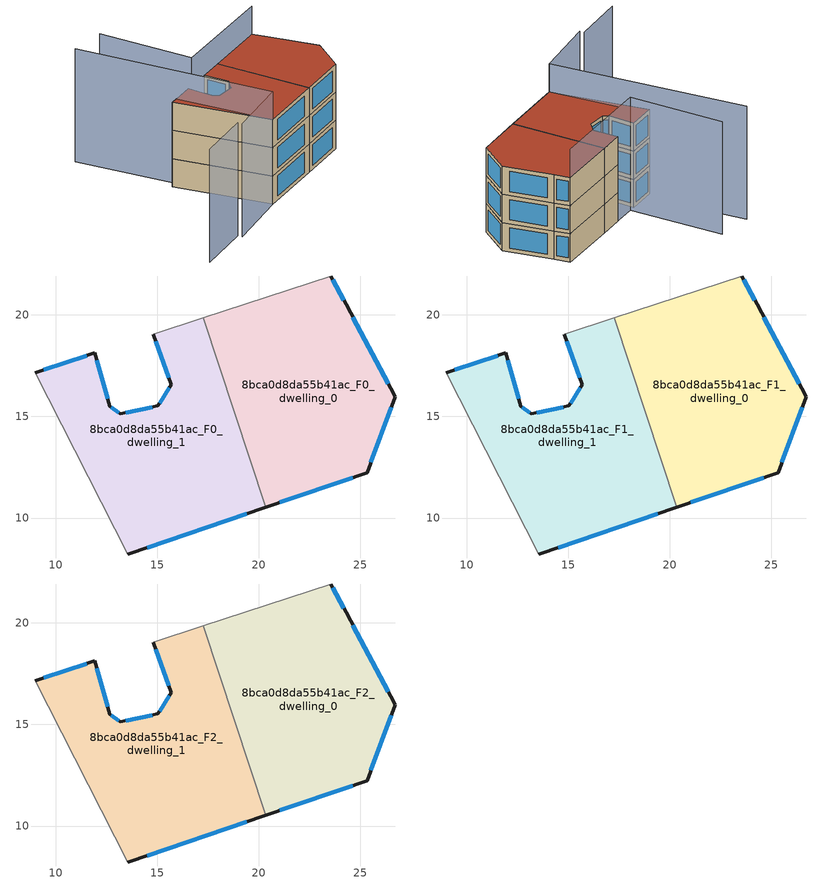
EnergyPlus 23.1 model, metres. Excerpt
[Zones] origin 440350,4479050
8bca0d8da55b41ac_F0_dwelling_0
 floor ground (EU_floor_Construction): 24.29,20.51 26.71,15.97 25.33,12.22 20.34,10.53 17.27,19.84 23.53,21.91 z0
 wall outside (EU_wall_Construction): 20.34,10.53 25.33,12.22 26.71,15.97 24.29,20.51 23.53,21.91 z0:3
 wall adiabatic (EU_wall_Construction): 23.53,21.91 17.27,19.84 z0:3
 wall to 8bca0d8da55b41ac_F0_dwelling_1 (EU_wall_Construction): 17.27,19.84 20.34,10.53 z0:3
 window (EU_Window_Construction): 26.37,16.6 24.63,19.88 / 25.52,12.74 26.51,15.45 / 21.03,10.76 24.63,11.99 / 24.18,20.71 23.64,21.71 z0.42:2.58
8bca0d8da55b41ac_F0_dwelling_1
 floor ground (EU_floor_Construction): 17.27,19.84 20.34,10.53 13.56,8.23 9.01,17.16 11.93,18.12 12.67,15.5 13.19,15.13 15.03,15.51 15.69,16.56 14.8,19.03 z0
 wall outside (EU_wall_Construction): 14.8,19.03 15.69,16.56 15.03,15.51 13.19,15.13 12.67,15.5 11.93,18.12 9.01,17.16 / 13.56,8.23 20.34,10.53 z0:3
 wall adiabatic (EU_wall_Construction): 17.27,19.84 14.8,19.03 / 9.01,17.16 13.56,8.23 z0:3
 window (EU_Window_Construction): 14.77,15.46 13.45,15.18 / 15.59,16.42 15.12,15.66 / 14.92,18.69 15.56,16.9 / 14.5,8.55 19.4,10.21 / 11.53,17.99 9.42,17.29 / 12.57,15.86 12.04,17.76 / 13.12,15.18 12.74,15.45 z0.42:2.58
8bca0d8da55b41ac_F1_dwelling_0
 floor to 8bca0d8da55b41ac_F0_dwelling_0 (EU_floor_Construction): 24.29,20.51 26.7,15.97 25.33,12.22 20.34,10.53 17.27,19.84 23.53,21.91 z3
 wall outside (EU_wall_Construction): 20.34,10.53 25.33,12.22 26.71,15.97 24.29,20.51 23.53,21.91 z3:6
 wall adiabatic (EU_wall_Construction): 23.53,21.91 17.27,19.84 z3:6
 wall to 8bca0d8da55b41ac_F1_dwelling_1 (EU_wall_Construction): 17.27,19.84 20.34,10.53 z3:6
 window (EU_Window_Construction): 26.37,16.6 24.63,19.88 / 25.52,12.74 26.51,15.45 / 21.03,10.76 24.63,11.99 / 24.18,20.71 23.64,21.71 z3.42:5.58
8bca0d8da55b41ac_F1_dwelling_1
 floor to 8bca0d8da55b41ac_F0_dwelling_1 (EU_floor_Construction): 17.27,19.84 20.34,10.53 13.56,8.23 9.01,17.16 11.93,18.12 12.67,15.5 13.19,15.13 15.02,15.51 15.69,16.56 14.8,19.03 z3
 wall outside (EU_wall_Construction): 14.8,19.03 15.69,16.56 15.03,15.51 13.19,15.13 12.67,15.5 11.93,18.12 9.01,17.16 / 13.56,8.23 20.34,10.53 z3:6
 wall adiabatic (EU_wall_Construction): 17.27,19.84 14.8,19.03 / 9.01,17.16 13.56,8.23 z3:6
 window (EU_Window_Construction): 14.77,15.46 13.45,15.18 / 15.59,16.42 15.12,15.66 / 14.92,18.69 15.56,16.9 / 14.5,8.55 19.4,10.21 / 11.53,17.99 9.42,17.29 / 12.57,15.86 12.04,17.76 / 13.12,15.18 12.74,15.45 z3.42:5.58
8bca0d8da55b41ac_F2_dwelling_0
 floor to 8bca0d8da55b41ac_F1_dwelling_0 (EU_floor_Construction): 24.29,20.51 26.7,15.97 25.33,12.22 20.34,10.53 17.27,19.84 23.53,21.91 z6
 wall outside (EU_wall_Construction): 20.34,10.53 25.33,12.22 26.71,15.97 24.29,20.51 23.53,21.91 z6:9
 wall adiabatic (EU_wall_Construction): 23.53,21.91 17.27,19.84 z6:9
 wall to 8bca0d8da55b41ac_F2_dwelling_1 (EU_wall_Construction): 17.27,19.84 20.34,10.53 z6:9
 window (EU_Window_Construction): 26.37,16.6 24.63,19.88 / 25.52,12.74 26.51,15.45 / 21.03,10.76 24.63,11.99 / 24.18,20.71 23.64,21.71 z6.42:8.58
 roof outside (EU_roof_Construction): 25.33,12.22 26.71,15.97 24.29,20.51 23.53,21.91 17.27,19.84 20.34,10.53 z9
8bca0d8da55b41ac_F2_dwelling_1
 floor to 8bca0d8da55b41ac_F1_dwelling_1 (EU_floor_Construction): 17.27,19.84 20.34,10.53 13.56,8.23 9.01,17.16 11.93,18.12 12.67,15.5 13.19,15.13 15.02,15.51 15.69,16.56 14.8,19.03 z6
 wall outside (EU_wall_Construction): 14.8,19.03 15.69,16.56 15.03,15.51 13.19,15.13 12.67,15.5 11.93,18.12 9.01,17.16 / 13.56,8.23 20.34,10.53 z6:9
 wall adiabatic (EU_wall_Construction): 17.27,19.84 14.8,19.03 / 9.01,17.16 13.56,8.23 z6:9
 window (EU_Window_Construction): 14.77,15.46 13.45,15.18 / 15.59,16.42 15.12,15.66 / 14.92,18.69 15.56,16.9 / 14.5,8.55 19.4,10.21 / 11.53,17.99 9.42,17.29 / 12.57,15.86 12.04,17.76 / 13.12,15.18 12.74,15.45 z6.42:8.58
 roof outside (EU_roof_Construction): 20.34,10.53 17.27,19.84 14.8,19.03 15.69,16.56 15.03,15.51 13.19,15.13 12.67,15.5 11.93,18.12 9.01,17.16 13.56,8.23 z9
shading: 6.97,5.95 1.54,3.92 / 5.68,26.96 13.56,8.23 / 13.56,8.23 7.15,5.53 / 23.53,21.91 12.48,18.26 / 12.48,18.26 9.4,27.59 z0:12
[Building]
EU S2 Campaign: North Axis=0; Terrain=City; Solar Distribution=FullExterior
[Site:Location]
Madrid: Latitude=40.5; Longitude=-3.5; Time Zone=1; Elevation=609
[SizingPeriod:WeatherFileDays]
AnnualSizingPeriod: Begin Month=1; Begin Day of Month=1; End Month=12; End Day of Month=31; Day of Week for Start Day=Monday; Use Weather File Daylight Saving Period=No; Use Weather File Rain and Snow Indicators=No
[MATERIAL]
EU_InternalMass_Material: Roughness=MediumRough; Thickness=0.1; Conductivity=1; Density=1800; Specific Heat=900; Thermal Absorptance=0.9; Solar Absorptance=0.7; Visible Absorptance=0.7
[MATERIAL:NOMASS] Roughness=MediumRough; Thermal Absorptance=0.9; Solar Absorptance=0.7; Visible Absorptance=0.7
Name | Thermal Resistance
EU_wall_NoMass | 1.60022
EU_roof_NoMass | 1.57597
EU_floor_NoMass | 0.470652
[WINDOWMATERIAL:SIMPLEGLAZINGSYSTEM]
EU_Window_SimpleGlazing: UFactor=3.28802; Solar Heat Gain Coefficient=0.85; Visible Transmittance=0.85
[CONSTRUCTION]
EU_wall_Construction: EU_wall_NoMass
EU_roof_Construction: EU_roof_NoMass
EU_floor_Construction: EU_floor_NoMass
EU_InternalMass_Construction: EU_InternalMass_Material
EU_Window_Construction: EU_Window_SimpleGlazing
[ZONE] Type=1; Multiplier=1; Ceiling Height=autocalculate; Floor Area=autocalculate; Part of Total Floor Area=Yes
Name | Volume
8bca0d8da55b41ac_F0_dwelling_0; 8bca0d8da55b41ac_F1_dwelling_0; 8bca0d8da55b41ac_F2_dwelling_0 | 204.312
8bca0d8da55b41ac_F0_dwelling_1 | 204.303
8bca0d8da55b41ac_F1_dwelling_1; 8bca0d8da55b41ac_F2_dwelling_1 | 204.304
[INTERNALMASS] Construction=EU_InternalMass_Construction
Name | Zone or ZoneList | Surface Area
8bca0d8da55b41ac_F0_dwelling_0_EU_InternalMass | 8bca0d8da55b41ac_F0_dwelling_0 | 68.1036
8bca0d8da55b41ac_F0_dwelling_1_EU_InternalMass | 8bca0d8da55b41ac_F0_dwelling_1 | 68.1029
8bca0d8da55b41ac_F1_dwelling_0_EU_InternalMass | 8bca0d8da55b41ac_F1_dwelling_0 | 68.1036
8bca0d8da55b41ac_F1_dwelling_1_EU_InternalMass | 8bca0d8da55b41ac_F1_dwelling_1 | 68.1029
8bca0d8da55b41ac_F2_dwelling_0_EU_InternalMass | 8bca0d8da55b41ac_F2_dwelling_0 | 68.1036
8bca0d8da55b41ac_F2_dwelling_1_EU_InternalMass | 8bca0d8da55b41ac_F2_dwelling_1 | 68.1029
[OTHEREQUIPMENT] Fuel Type=Electricity; Design Level Calculation Method=Watts/Area; Power per Zone Floor Area=1; Fraction Latent=0; Fraction Radiant=0; Fraction Lost=0; Carbon Dioxide Generation Rate=0; EndUse Subcategory=EU_Step8_InternalGains
Name | Zone or ZoneList or Space or SpaceList | Schedule
EU_Step8_InternalGain_8bca0d8da55b41ac_F0_dwelling_0_f000 | 8bca0d8da55b41ac_F0_dwelling_0 | EU_Step8_GainSchedule_8bca0d8da55b41ac_F0_dwelling_0_f000
EU_Step8_InternalGain_8bca0d8da55b41ac_F0_dwelling_1_f000 | 8bca0d8da55b41ac_F0_dwelling_1 | EU_Step8_GainSchedule_8bca0d8da55b41ac_F0_dwelling_1_f000
EU_Step8_InternalGain_8bca0d8da55b41ac_F1_dwelling_0_f000 | 8bca0d8da55b41ac_F1_dwelling_0 | EU_Step8_GainSchedule_8bca0d8da55b41ac_F1_dwelling_0_f000
EU_Step8_InternalGain_8bca0d8da55b41ac_F1_dwelling_1_f000 | 8bca0d8da55b41ac_F1_dwelling_1 | EU_Step8_GainSchedule_8bca0d8da55b41ac_F1_dwelling_1_f000
EU_Step8_InternalGain_8bca0d8da55b41ac_F2_dwelling_0_f000 | 8bca0d8da55b41ac_F2_dwelling_0 | EU_Step8_GainSchedule_8bca0d8da55b41ac_F2_dwelling_0_f000
EU_Step8_InternalGain_8bca0d8da55b41ac_F2_dwelling_1_f000 | 8bca0d8da55b41ac_F2_dwelling_1 | EU_Step8_GainSchedule_8bca0d8da55b41ac_F2_dwelling_1_f000
[ZONEVENTILATION:DESIGNFLOWRATE] Schedule=EU_AlwaysOn; Design Flow Rate Calculation Method=AirChanges/Hour; Air Changes per Hour=0.480704; Ventilation Type=Natural; Fan Pressure Rise=0; Fan Total Efficiency=1; Constant Term Coefficient=1; Temperature Term Coefficient=0; Velocity Term Coefficient=0; Velocity Squared Term Coefficient=0; Minimum Indoor Temperature=-100; Maximum Indoor Temperature=100; Delta Temperature=-100; Minimum Outdoor Temperature=-100; Maximum Outdoor Temperature=100; Maximum Wind Speed=40
Name | Zone or ZoneList or Space or SpaceList
EU_ConstantAir_8bca0d8da55b41ac_F0_dwelling_0 | 8bca0d8da55b41ac_F0_dwelling_0
EU_ConstantAir_8bca0d8da55b41ac_F0_dwelling_1 | 8bca0d8da55b41ac_F0_dwelling_1
EU_ConstantAir_8bca0d8da55b41ac_F1_dwelling_0 | 8bca0d8da55b41ac_F1_dwelling_0
EU_ConstantAir_8bca0d8da55b41ac_F1_dwelling_1 | 8bca0d8da55b41ac_F1_dwelling_1
EU_ConstantAir_8bca0d8da55b41ac_F2_dwelling_0 | 8bca0d8da55b41ac_F2_dwelling_0
EU_ConstantAir_8bca0d8da55b41ac_F2_dwelling_1 | 8bca0d8da55b41ac_F2_dwelling_1
[HVACTEMPLATE:THERMOSTAT] Constant Heating Setpoint=20; Constant Cooling Setpoint=50
EU_HeatOnly_8bca0d8da55b41ac_F0_dwelling_0; EU_HeatOnly_8bca0d8da55b41ac_F0_dwelling_1; EU_HeatOnly_8bca0d8da55b41ac_F1_dwelling_0; EU_HeatOnly_8bca0d8da55b41ac_F1_dwelling_1; EU_HeatOnly_8bca0d8da55b41ac_F2_dwelling_0; EU_HeatOnly_8bca0d8da55b41ac_F2_dwelling_1
[HVACTEMPLATE:ZONE:IDEALLOADSAIRSYSTEM] System Availability Schedule=EU_AlwaysOn; Maximum Heating Supply Air Temperature=50; Minimum Cooling Supply Air Temperature=13; Maximum Heating Supply Air Humidity Ratio=0.0156; Minimum Cooling Supply Air Humidity Ratio=0.0077; Heating Limit=NoLimit; Cooling Limit=NoLimit; Heating Availability Schedule=EU_AlwaysOn; Cooling Availability Schedule=EU_CoolingOff; Dehumidification Control Type=ConstantSensibleHeatRatio; Cooling Sensible Heat Ratio=0.7; Dehumidification Setpoint=60; Humidification Control Type=None; Humidification Setpoint=30; Outdoor Air Method=None; Outdoor Air Flow Rate per Person=0.00944; Outdoor Air Flow Rate per Zone Floor Area=0; Outdoor Air Flow Rate per Zone=0; Demand Controlled Ventilation Type=None; Outdoor Air Economizer Type=NoEconomizer; Heat Recovery Type=None; Sensible Heat Recovery Effectiveness=0.7; Latent Heat Recovery Effectiveness=0.65
Name | Template Thermostat
8bca0d8da55b41ac_F0_dwelling_0 | EU_HeatOnly_8bca0d8da55b41ac_F0_dwelling_0
8bca0d8da55b41ac_F0_dwelling_1 | EU_HeatOnly_8bca0d8da55b41ac_F0_dwelling_1
8bca0d8da55b41ac_F1_dwelling_0 | EU_HeatOnly_8bca0d8da55b41ac_F1_dwelling_0
8bca0d8da55b41ac_F1_dwelling_1 | EU_HeatOnly_8bca0d8da55b41ac_F1_dwelling_1
8bca0d8da55b41ac_F2_dwelling_0 | EU_HeatOnly_8bca0d8da55b41ac_F2_dwelling_0
8bca0d8da55b41ac_F2_dwelling_1 | EU_HeatOnly_8bca0d8da55b41ac_F2_dwelling_1
[SIZING:ZONE] Zone Cooling Design Supply Air Temperature Input Method=SupplyAirTemperature; Zone Cooling Design Supply Air Temperature=13; Zone Heating Design Supply Air Temperature Input Method=SupplyAirTemperature; Zone Heating Design Supply Air Temperature=50; Zone Cooling Design Supply Air Humidity Ratio=0.008; Zone Heating Design Supply Air Humidity Ratio=0.008; Cooling Design Air Flow Method=DesignDay; Cooling Design Air Flow Rate=0; Cooling Minimum Air Flow per Zone Floor Area=0.000762; Cooling Minimum Air Flow=0; Cooling Minimum Air Flow Fraction=0.2; Heating Design Air Flow Method=DesignDay; Heating Design Air Flow Rate=0; Heating Maximum Air Flow per Zone Floor Area=0.002032; Heating Maximum Air Flow=0.141576; Heating Maximum Air Flow Fraction=0.3; Account for Dedicated Outdoor Air System=No; Dedicated Outdoor Air System Control Strategy=NeutralSupplyAir; Dedicated Outdoor Air Low Setpoint Temperature for Design=autosize; Dedicated Outdoor Air High Setpoint Temperature for Design=autosize; Zone Load Sizing Method=Sensible Load Only No Latent Load; Zone Latent Cooling Design Supply Air Humidity Ratio Input Method=HumidityRatioDifference; Zone Cooling Design Supply Air Humidity Ratio Difference=0.005; Zone Latent Heating Design Supply Air Humidity Ratio Input Method=HumidityRatioDifference; Zone Humidification Design Supply Air Humidity Ratio Difference=0.005
8bca0d8da55b41ac_F0_dwelling_0; 8bca0d8da55b41ac_F0_dwelling_1; 8bca0d8da55b41ac_F1_dwelling_0; 8bca0d8da55b41ac_F1_dwelling_1; 8bca0d8da55b41ac_F2_dwelling_0; 8bca0d8da55b41ac_F2_dwelling_1
[SCHEDULE:CONSTANT]
Name | Hourly Value
EU_AlwaysOn | 1
EU_CoolingOff | 0
[SCHEDULE:FILE] Column Number=1; Rows to Skip at Top=0; Number of Hours of Data=8760; Column Separator=Comma; Interpolate to Timestep=No; Minutes per Item=60; Adjust Schedule for Daylight Savings=Yes
Name | File
EU_Step8_GainSchedule_8bca0d8da55b41ac_F0_dwelling_0_f000 | ../../schedules/8bca0d8da55b41ac/8bca0d8da55b41ac_F0_dwelling_0_f000_gain.csv
EU_Step8_GainSchedule_8bca0d8da55b41ac_F0_dwelling_1_f000 | ../../schedules/8bca0d8da55b41ac/8bca0d8da55b41ac_F0_dwelling_1_f000_gain.csv
EU_Step8_GainSchedule_8bca0d8da55b41ac_F1_dwelling_0_f000 | ../../schedules/8bca0d8da55b41ac/8bca0d8da55b41ac_F1_dwelling_0_f000_gain.csv
EU_Step8_GainSchedule_8bca0d8da55b41ac_F1_dwelling_1_f000 | ../../schedules/8bca0d8da55b41ac/8bca0d8da55b41ac_F1_dwelling_1_f000_gain.csv
EU_Step8_GainSchedule_8bca0d8da55b41ac_F2_dwelling_0_f000 | ../../schedules/8bca0d8da55b41ac/8bca0d8da55b41ac_F2_dwelling_0_f000_gain.csv
EU_Step8_GainSchedule_8bca0d8da55b41ac_F2_dwelling_1_f000 | ../../schedules/8bca0d8da55b41ac/8bca0d8da55b41ac_F2_dwelling_1_f000_gain.csv
